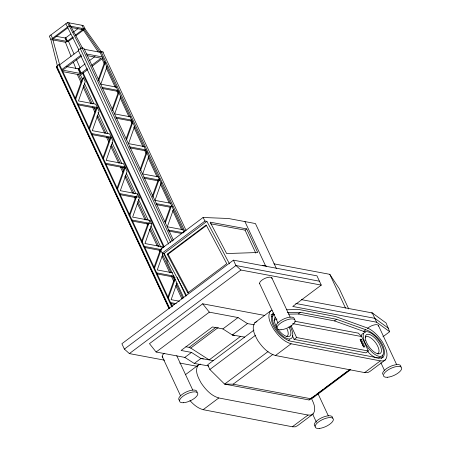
<?xml version="1.0" encoding="UTF-8"?>
<svg xmlns="http://www.w3.org/2000/svg" width="451" height="451" viewBox="0 0 451 451"><rect width="100%" height="100%" fill="white"/><g stroke="black" fill="none" stroke-linecap="round" stroke-linejoin="round"><path stroke-width="0.68" d="M382.493 355.044L382.279 356.995L381.45 358.37M98.239 51.899L83.401 30.144L83.598 28.65L82.031 25.284M107.146 66.229L100.827 84.179L116.73 87.161M120.772 96.615L114.684 113.9L130.593 116.882M149.005 155.995L142.685 173.939L158.589 176.922M161.323 182.413L155.003 200.357L170.906 203.345M173.41 209.495L167.321 226.78L183.23 229.762M163.127 253.338L157.275 269.952L172.485 272.804M176.984 283.059L171.132 299.673L179.43 301.229M75.154 98.555L82.364 78.553L83.429 77.758L85.245 81.659L78.457 100.928L95.747 104.175L99.107 111.38L92.314 130.655L109.604 133.896L112.964 141.101L106.177 160.376L123.467 163.617L125.006 166.921L123.94 167.721L105.528 164.265M75.52 99.694L83.429 77.758M98.217 79.866L104.728 61.798M98.589 81L105.331 62.294M89.01 128.276L96.221 108.274L97.286 107.479L77.51 103.764M89.377 129.414L97.286 107.479M112.079 109.587L118.59 91.525L102.219 88.452M112.446 110.721L119.188 92.015M102.873 157.997L110.078 138L111.149 137.2L91.367 133.49M103.24 159.135L111.149 137.2M126.167 138.66L132.447 121.246L116.082 118.173M126.539 139.799L132.786 122.435M117.006 188.315L124.217 168.319L125.282 167.518L127.103 171.419L120.316 190.694L137.606 193.936L139.421 197.837L132.633 217.111L149.924 220.359L151.745 224.26L144.951 243.534L162.242 246.776L162.76 247.892M117.378 189.454L125.282 167.518M140.075 169.627L146.586 151.564M140.441 170.766L147.189 152.055M129.093 215.381L135.841 196.67M129.696 215.871L137.606 193.936M152.393 196.044L158.211 179.915M152.765 197.183L159.507 178.472M141.648 241.155L147.928 223.735M142.014 242.294L149.924 220.359M164.948 221.819L170.298 206.981M165.314 222.957L171.583 205.577M153.966 267.573L160.246 250.158M154.569 268.063L162.242 246.776M167.828 297.294L174.802 277.94M168.195 298.432L175.174 279.079M103.082 52.406L103.082 52.006A1.691 0.654 -25 0 0 102.817 51.882L101.013 51.544L100.06 52.254L84.382 49.311M200.345 364.058L198.158 365.158C194.257 370.75 198.344 377.876 201.169 383.04C205.498 389.438 211.124 395.764 218.797 397.957L307.999 415.044L310.914 415.106L313.101 414.007C316.568 409.266 313.733 402.946 311.308 398.357M272.116 310.164L270.476 310.987L254.821 322.719C250.914 328.311 255.001 335.437 257.831 340.601C262.161 346.999 267.781 353.325 275.46 355.518L364.656 372.605L367.571 372.667L369.758 371.568L385.419 359.842C389.32 354.244 385.239 347.123 382.409 341.959C378.079 335.561 372.458 329.236 364.78 327.043L335.482 316.517L299.052 309.538L286.627 309.758M270.476 310.987C266.569 316.585 270.656 323.705 273.486 328.869C277.816 335.268 283.437 341.593 291.115 343.786L380.311 360.879L383.232 360.941L385.419 359.842M101.52 52.04L85.036 28.92L83.463 25.549L67.475 22.55L49.294 36.17L50.862 39.536L57.542 66.393M50.862 39.536L69.042 25.921L85.036 28.92M67.938 27.759L53.167 38.825L67.002 41.419L72.932 36.976M56.093 36.3L65.429 38.047L70.807 34.022M73.017 32.365L77.995 28.638M75.142 35.319L82.736 29.636L71.326 27.494M52.299 39.806L65.418 42.27L68.484 41.317L73.457 37.591M75.667 35.939L83.401 30.144M169.057 308.659L56.341 66.934L56.448 66.494A1.302 0.507 -25 0 1 56.77 66.19L58.827 64.651L59.662 64.809L78.485 50.709M173.488 240.321L83.971 48.347L82.167 48.003A1.674 0.648 -25 0 0 81.58 48.026L80.712 48.319A1.302 0.507 -25 0 0 80.255 48.601L78.203 50.134L168.612 244.03M61.849 69.499L81.225 54.983M81.518 56.076L62.717 70.153L80.69 73.524L87.308 68.569M66.449 66.573L78.502 68.84L85.121 63.879M89.546 60.564L95.082 56.414M91.733 65.254L101.12 58.224L87.02 55.58M62.277 71.562L80.498 74.979L87.595 69.663M92.027 66.342L103.048 58.089M134.612 126.353L128.546 143.621L144.45 146.603M135.52 197.561L136.585 196.76M157.889 180.806L158.955 180.005M147.838 223.978L148.903 223.177M170.207 207.223L171.273 206.423M276.412 268.559L255.429 223.561L228.437 218.493L203.08 217.483L160.302 249.527L162.197 253.118L164.113 253.4L206.891 221.356L229.497 263.858M162.197 253.118L204.974 221.075L206.891 221.356M167.174 254.195L206.18 224.976L226.757 263.677L187.757 292.891L167.174 254.195L168.093 254.229L206.541 225.427M167.817 260.447L166.729 261.259L183.664 297.575M210.589 223.781L245.056 230.123L246.686 228.899L257.701 252.515L226.633 253.547L210.149 222.18L246.686 228.899M382.927 336.767L389.664 331.722L376.619 322.2L292.744 306.46L321.264 285.1L316.952 275.843L233.443 260.171L121.877 343.735L124.375 349.097L129.369 353.59L164.559 360.191M124.375 349.097L235.941 265.532L319.449 281.204M129.369 353.59L240.935 270.025L321.264 285.1M264.788 315.463L202.679 303.805L149.473 343.656L156.125 352.017L184.831 357.406L194.274 363.461L208.779 365.964M156.125 352.017L209.332 312.165L238.038 317.555L247.475 323.615L254.381 324.805M185.88 346.757L189.132 347.366L216.029 327.223M189.132 347.366L190.75 348.071L218.211 327.505M184.831 357.406L191.489 352.417L200.926 358.477L203.362 358.9M191.489 352.417L181.088 350.466L212.466 326.964L222.867 328.914L238.038 317.555M194.274 363.461L200.926 358.477L213.334 360.62M247.475 323.615L232.304 334.975L222.867 328.914M185.299 374.787L198.158 365.158M240.569 336.401L209.191 359.904L190.75 348.071M253.958 330.115L207.657 364.797L209.845 369.487L224.598 384.105L309.048 399.958L350.258 369.431M209.845 369.487L255.587 335.223M288.685 314.15L298.308 313.981L300.479 312.351L336.643 319.28L365.806 329.754C375.333 332.725 388.204 346.853 383.35 357.198L381.495 358.122L378.908 358.071L289.948 341.029C280.488 338.002 267.697 323.925 272.545 313.631L273.78 313.017M268.108 351.521L224.598 384.105L233.156 384.179L311.049 398.797M233.156 384.179L272.923 354.39M292.355 335.64L294.108 339.389L296.595 337.528L368.377 351.002L361.64 336.559L358.382 333.165L294.881 321.253M189.95 400.55C193.49 404.609 197.859 408.245 203.142 409.683L218.797 397.957M275.46 355.518L291.115 343.786M298.308 313.981L334.467 320.909L336.643 319.28M334.467 320.909L363.63 331.384L365.806 329.754M361.296 339.428L360.05 339.197L363.585 346.774L364.825 347.005L361.296 339.428L360.36 340.127L363.602 347.073M368.377 351.002L365.891 352.862L294.108 339.389M309.048 399.958L314.629 395.781M316.179 394.614L323.553 389.095M324.607 388.3L330.803 383.66M331.913 382.826L339.778 376.935M340.843 376.14L347.084 371.466M348.099 370.711L349.767 369.459M350.489 369.781L312.278 398.396L311.68 397.979M203.142 409.683L292.338 426.77L307.999 415.044M364.656 372.605L380.311 360.879M313.101 414.007L297.446 425.738L295.253 426.832L292.338 426.77M254.821 322.719L257.008 321.619M270.989 314.95L272.224 314.336L274.259 314.375M287.422 312.582L300.479 312.351M187.757 292.891L188.67 292.925L168.093 254.229M244.713 337.117L232.304 334.975L234.74 335.397M86.569 54.002L102.247 56.944M101.926 87.398L118.292 90.465M78.491 104.948L96.221 108.274M115.783 117.119L132.149 120.191M91.666 134.545L110.078 138M129.646 146.84L146.011 149.912M129.939 147.894L146.31 150.967M105.23 163.211L125.006 166.921M143.779 177.158L160.15 180.231M144.078 178.213L158.402 180.902M119.368 193.53L139.145 197.239M119.662 194.584L136.033 197.656M156.102 203.576L172.468 206.648M156.396 204.63L170.038 207.189M131.686 219.947L151.463 223.662M132.667 221.131L148.351 224.074M168.42 229.999L183.422 232.812M168.719 231.053L181.674 233.483M273.915 263.841L329.788 274.326L339.304 288.77L348.713 308.946M144.004 246.37L161.058 249.566M144.303 247.424L160.669 250.491M301.493 299.656L372.3 312.949L386.079 322.995L389.664 331.722M156.322 272.787L174.058 276.113M156.621 273.842L175.039 277.297M295.738 303.467L374.804 318.305L388.576 328.356M292.62 323.604L361.64 336.559M170.185 302.508L176.324 303.658M170.484 303.562L174.576 304.329M179.735 363.038L196.986 366.274M363.63 331.384L365.541 332.054M240.935 270.025L235.941 265.532L233.443 260.171M202.679 303.805L209.332 312.165M83.598 28.65L100.06 52.254L183.991 232.248M82.685 48.454L68.907 22.821M164.113 253.4L186.714 295.901M81.157 48.708L67.475 22.55M203.08 217.483L204.974 221.075M78.722 49.666L65.84 23.773M378.265 325.177L396.643 364.594M372.3 312.949L376.619 322.2M380.898 362.756L384.455 370.389M329.788 274.326L345.511 308.044M271.75 277.686L290.134 317.104M244.938 221.593L265.645 265.989M291.03 325.599L296.595 337.528M245.056 230.123L255.773 253.101M318.226 394.163L328.305 415.783M259.567 283.482L277.946 322.899M312.56 413.945L316.416 422.209M102.817 51.882L186.088 230.467M101.013 51.544L184.882 231.402M101.988 58.878L104.367 63.98M106.154 67.808L115.366 87.567M116.854 90.752L118.044 93.306M120.124 97.766L129.042 116.894M130.824 120.716L132.013 123.264M133.795 127.092L143.012 146.851M144.794 150.679L146.282 153.864M148.063 157.687L156.982 176.815M160.252 183.828L169.17 202.95M172.739 210.6L181.657 229.722M81.806 28.819L82.324 29.941M82.167 48.003L172.282 241.257M80.255 48.601L170.664 242.491M83.052 72.69L164.243 246.81M82.612 73.395L163.764 247.424M65.835 37.743L67.408 41.114M177.22 277.472L185.835 295.946M65.429 38.047L67.002 41.419M65.074 37.98L66.641 41.351M79.026 68.445L81.214 73.13M78.502 68.84L80.69 73.524M78.04 68.749L80.222 73.44M80.498 74.979L82.578 79.444M84.36 83.266L93.876 103.668M98.036 112.592L107.845 133.626M112.006 142.55L121.815 163.589M123.597 167.411L124.194 168.691M126.274 173.15L135.785 193.552M138.463 199.286L148.272 220.325M150.95 226.064L160.759 247.097M163.73 253.473L167.298 261.123M78.632 74.629L81.902 81.642M83.689 85.47L92.308 103.956M94.09 107.778L95.578 110.969M97.658 115.428L105.979 133.276M107.766 137.104L109.255 140.289M111.335 144.754L119.955 163.239M121.736 167.062L123.518 170.89M125.603 175.349L134.223 193.84M137.786 201.49L146.412 219.975M150.273 228.262L158.893 246.748M162.461 254.398L171.081 272.883M172.863 276.711L174.351 279.896M176.138 283.724L182.971 298.382M77.279 74.483L81.146 82.77M83.226 87.235L90.961 103.82M92.449 107.011L94.828 112.113M96.909 116.578L104.643 133.158M106.425 136.986L108.804 142.088M110.591 145.915L118.619 163.132M120.406 166.96L122.785 172.062M124.865 176.527L132.6 193.113M134.381 196.94L135.277 198.852M137.358 203.316L145.092 219.896M146.874 223.724L147.765 225.641M149.552 229.469L157.281 246.049M159.068 249.877L159.958 251.788M162.044 256.253L169.773 272.838M171.262 276.023L173.939 281.768M175.721 285.59L181.967 298.985M50.924 34.947L52.496 38.318L59.662 64.809L172.429 306.635M58.827 64.651L171.842 307.013M56.77 66.19L169.79 308.552M59.323 72.859L56.651 67.12A1.674 0.648 -25 0 1 56.336 66.934M60.812 76.044L72.414 100.923M73.006 102.197L84.608 127.069M85.2 128.343L96.802 153.222M97.393 154.496L100.37 160.872M100.962 162.151L112.564 187.024M113.156 188.298L128.326 220.827M128.918 222.101L140.52 246.979M141.112 248.253L156.283 280.781M156.875 282.055L168.775 307.565M176.736 355.721L192.746 390.053M162.18 356.425L180.558 395.843M68.484 41.317L74.037 54.058M76.54 59.786L80.148 68.067M65.418 42.27L71.061 56.426M73.372 62.221L75.937 68.653M162.834 357.209A6.748 2.616 -25 0 1 164.299 353.257M259.697 283.764A6.748 2.616 -25 0 1 265.374 278.194A6.748 2.616 -25 0 1 271.992 278.673M367.447 328.446A6.748 2.616 -25 0 1 374.544 324.85A6.748 2.616 -25 0 1 378.502 326.158M371.5 312.966A6.748 2.616 -25 0 1 372.926 313.733M382.764 374.296A9.933 3.85 -25 0 1 391.124 366.099A9.933 3.85 -25 0 1 400.866 366.798M315.198 426.223A9.933 3.85 -25 0 1 321.597 417.812A9.933 3.85 -25 0 1 332.528 417.987M179.639 400.488A9.933 3.85 -25 0 1 186.043 392.082A9.933 3.85 -25 0 1 196.969 392.252M365.327 337.145A10.384 4.555 53.2 0 1 375.779 342.907A10.384 4.555 53.2 0 1 377.284 353.877M273.96 320.853A10.384 4.555 53.2 0 1 276.987 319.088M287.005 328.869A10.384 4.555 53.2 0 1 286.509 336.435M288.944 326.823A11.968 5.249 53.2 0 1 288.747 336.626A11.968 5.249 53.2 0 1 277.855 328.999M277.168 327.962A11.968 5.249 53.2 0 1 275.11 317.307M380.385 357.085A14.686 6.438 53.2 0 1 377.65 358.038M376.94 357.947A14.686 6.438 53.2 0 1 367.17 350.951M361.178 335.894A14.686 6.438 53.2 0 1 363.478 333.419M290.207 326.547A14.686 6.438 53.2 0 1 289.92 338.938A14.686 6.438 53.2 0 1 276.046 328.446A14.686 6.438 53.2 0 1 274.321 314.539M271.237 316.822A14.686 6.438 53.2 0 1 272.697 315.976M289.61 339.637A14.686 6.438 53.2 0 1 288.696 340.296M262.313 265.69A6.748 2.616 -25 0 1 266.417 266.248M276.254 326.812A9.933 3.85 -25 0 1 284.615 318.609A9.933 3.85 -25 0 1 294.356 319.308M387.505 377.262A9.933 3.85 -25 0 0 401.706 368.602A9.933 3.85 -25 0 0 388.52 369.651A9.933 3.85 -25 0 0 387.505 377.262M319.167 428.45A9.933 3.85 -25 0 0 333.368 419.791A9.933 3.85 -25 0 0 320.182 420.839A9.933 3.85 -25 0 0 319.167 428.45M183.608 402.72A9.933 3.85 -25 0 0 197.809 394.056A9.933 3.85 -25 0 0 184.622 395.104A9.933 3.85 -25 0 0 183.608 402.72M365.738 340.336A11.647 5.108 53.2 0 0 379.5 353.764A11.647 5.108 53.2 0 0 374.888 338.041A11.647 5.108 53.2 0 0 365.738 340.336M363.743 339.366A14.686 6.438 53.2 0 0 381.101 356.301A14.686 6.438 53.2 0 0 375.283 336.474A14.686 6.438 53.2 0 0 363.743 339.366M280.996 329.777A9.933 3.85 -25 0 0 295.196 321.112A9.933 3.85 -25 0 0 282.005 322.161A9.933 3.85 -25 0 0 280.996 329.777"/></g></svg>
